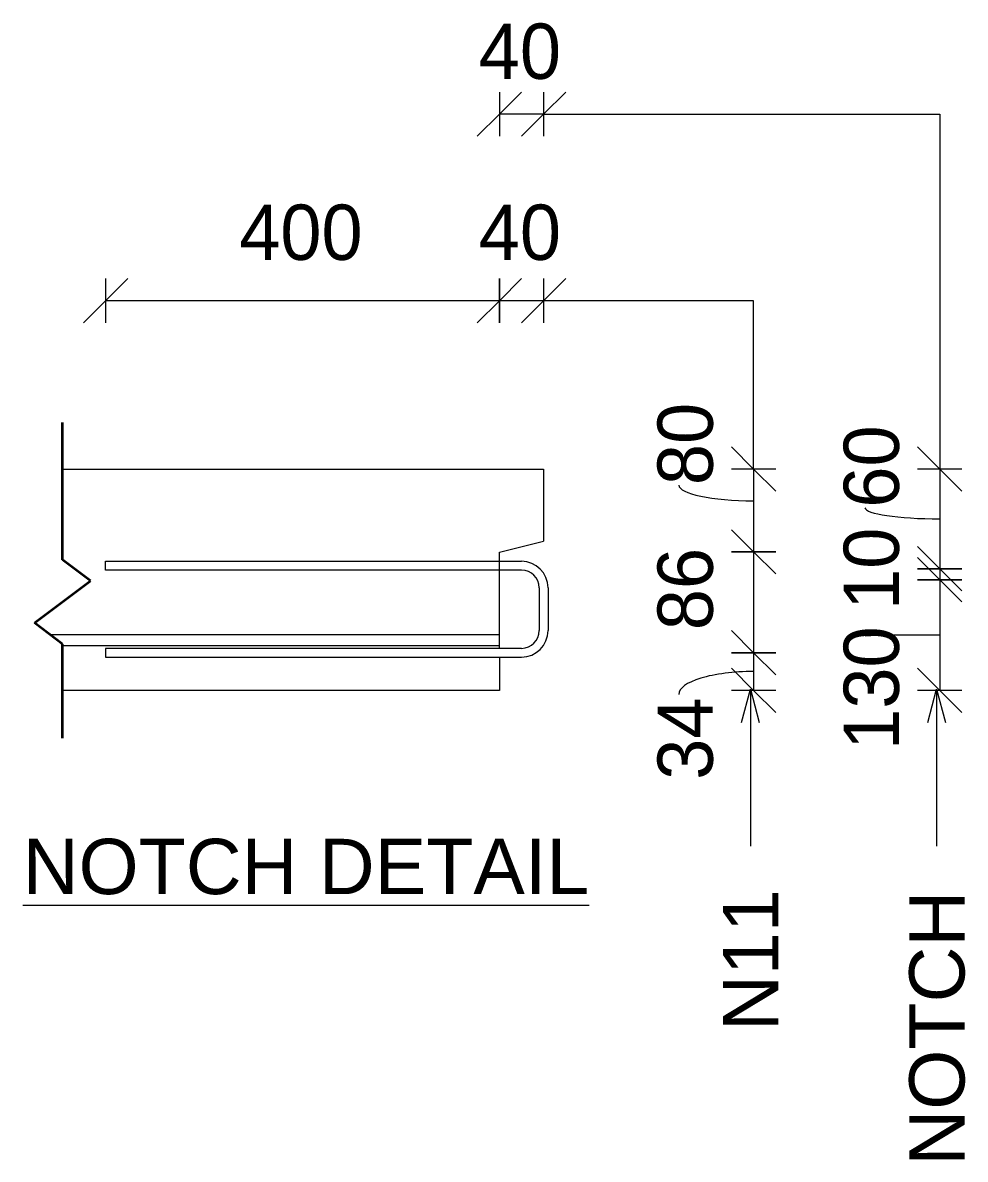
# Model space of a CAD drawing. Header units: millimetres. Extents: x -6666 to 6873, y 1067 to 19439.
# Drawn here: x 2716 to 3568, y 17512 to 18539 of the extents above; entities that cross this region are included whole.
import ezdxf

# ---------------------------------------------------------------- set-up
doc = ezdxf.new("R2010")
doc.units = ezdxf.units.MM
doc.layers.add('A-DETL', color=90, linetype='Continuous', lineweight=18)
doc.layers.add('G-ANNO-TEXT', color=231, linetype='Continuous', lineweight=9)
doc.styles.add('Arial_1', font='arial.ttf', dxfattribs={"height": 50})
doc.styles.add('Nirmala UI Semilight_1', font='NirmalaS.ttf', dxfattribs={"height": 50})

msp = doc.modelspace()

# ---------------------------------------------------------------- linework, layer by layer
at = {"layer": 'A-DETL', "color": 7}
for p, q in [((3146.6, 18456.1), (3166.6, 18476.1)), ((3146.6, 18476.1), (3146.6, 18456.1)), ((3206.6, 18476.1), (3186.6, 18456.1)), ((3186.6, 18476.1), (3186.6, 18456.1)), ((3146.6, 18456.1), (3126.6, 18436.1)), ((3186.6, 18456.1), (3146.6, 18456.1)), ((3146.6, 18456.1), (3146.6, 18436.1)), ((3186.6, 18456.1), (3166.6, 18436.1)), ((3186.6, 18456.1), (3186.6, 18436.1)), ((3186.6, 18456.1), (3544.8, 18456.1)), ((3544.8, 18456.1), (3544.8, 18135.4)), ((2790.6, 18307.5), (2790.6, 18287.5)), ((2790.6, 18287.5), (2810.6, 18307.5)), ((3146.6, 18287.5), (3146.6, 18307.5)), ((3146.6, 18307.5), (3146.6, 18287.5)), ((3146.6, 18287.5), (3166.6, 18307.5)), ((3166.6, 18307.5), (3146.6, 18287.5)), ((3186.6, 18307.5), (3186.6, 18287.5)), ((3186.6, 18287.5), (3206.6, 18307.5)), ((2790.6, 18287.5), (2770.6, 18267.5)), ((3146.6, 18287.5), (2790.6, 18287.5)), ((2790.6, 18287.5), (2790.6, 18267.5)), ((3146.6, 18287.5), (3126.6, 18267.5)), ((3126.6, 18267.5), (3146.6, 18287.5)), ((3186.6, 18287.5), (3146.6, 18287.5)), ((3146.6, 18287.5), (3146.6, 18267.5)), ((3146.6, 18267.5), (3146.6, 18287.5)), ((3166.6, 18267.5), (3186.6, 18287.5)), ((3186.6, 18287.5), (3186.6, 18267.5)), ((3376.5, 18287.5), (3186.6, 18287.5)), ((3376.5, 18135.4), (3376.5, 18287.5)), ((3376.5, 18135.4), (3356.5, 18155.4)), ((3544.8, 18135.4), (3524.8, 18155.4)), ((2751.6, 18135.4), (3186.6, 18135.4)), ((3186.6, 18135.4), (3186.6, 18070.4)), ((3376.5, 18135.4), (3356.5, 18135.4)), ((3396.5, 18115.4), (3376.5, 18135.4)), ((3376.5, 18135.4), (3376.5, 18060.6)), ((3396.5, 18135.4), (3376.5, 18135.4)), ((3544.8, 18135.4), (3524.8, 18135.4)), ((3564.8, 18115.4), (3544.8, 18135.4)), ((3544.8, 18135.4), (3544.8, 18045.4)), ((3564.8, 18135.4), (3544.8, 18135.4)), ((3376.5, 18060.6), (3356.5, 18080.6)), ((3356.5, 18080.6), (3376.5, 18060.6)), ((3146.6, 18060.4), (3186.6, 18070.4)), ((3146.6, 17973.4), (3146.6, 18060.4)), ((3376.5, 18060.6), (3356.5, 18060.6)), ((3356.5, 18060.6), (3376.5, 18060.6)), ((3376.5, 18060.6), (3396.5, 18060.6)), ((3396.5, 18060.6), (3376.5, 18060.6)), ((3376.5, 18060.6), (3396.5, 18040.6)), ((3396.5, 18040.6), (3376.5, 18060.6)), ((3376.5, 18060.6), (3376.5, 17969.4)), ((3544.8, 18045.4), (3524.8, 18065.4)), ((3524.8, 18065.4), (3544.8, 18045.4)), ((3544.8, 18035.4), (3524.8, 18055.4)), ((3524.8, 18055.4), (3544.8, 18035.4)), ((2790.6, 18044.1), (2790.6, 18052.1)), ((2790.6, 18052.1), (3166.6, 18052.1)), ((3544.8, 18045.4), (3524.8, 18045.4)), ((3524.8, 18045.4), (3544.8, 18045.4)), ((3544.8, 18045.4), (3564.8, 18045.4)), ((3564.8, 18045.4), (3544.8, 18045.4)), ((3544.8, 18045.4), (3564.8, 18025.4)), ((3564.8, 18025.4), (3544.8, 18045.4)), ((3544.8, 18045.4), (3544.8, 18035.4)), ((3166.6, 18044.1), (2790.6, 18044.1)), ((3544.8, 18035.4), (3524.8, 18035.4)), ((3524.8, 18035.4), (3544.8, 18035.4)), ((3544.8, 18035.4), (3564.8, 18035.4)), ((3564.8, 18035.4), (3544.8, 18035.4)), ((3544.8, 18035.4), (3564.8, 18015.4)), ((3564.8, 18015.4), (3544.8, 18035.4)), ((3544.8, 18035.4), (3544.8, 17935.4)), ((3182.6, 18028.1), (3182.6, 17989.4)), ((3190.6, 18028.1), (3190.6, 17989.4)), ((3146.6, 17985.6), (2740.6, 17985.6)), ((3376.5, 17969.4), (3356.5, 17989.4)), ((3356.5, 17989.4), (3376.5, 17969.4)), ((3146.6, 17975.6), (2751.6, 17975.6)), ((3166.6, 17973.4), (2790.6, 17973.4)), ((2790.6, 17973.4), (2790.6, 17965.4)), ((2790.6, 17965.4), (3166.6, 17965.4)), ((3146.6, 17965.4), (3146.6, 17935.4)), ((3376.5, 17969.4), (3356.5, 17969.4)), ((3356.5, 17969.4), (3376.5, 17969.4)), ((3376.5, 17969.4), (3396.5, 17969.4)), ((3396.5, 17969.4), (3376.5, 17969.4)), ((3376.5, 17969.4), (3396.5, 17949.4)), ((3396.5, 17949.4), (3376.5, 17969.4)), ((3376.5, 17969.4), (3376.5, 17935.4)), ((3376.5, 17935.4), (3356.5, 17955.4)), ((3544.8, 17935.4), (3524.8, 17955.4)), ((3146.6, 17935.4), (2751.6, 17935.4)), ((3376.5, 17935.4), (3356.5, 17935.4)), ((3365.5, 17906.5), (3373.6, 17936.5)), ((3373.6, 17936.5), (3373.6, 17796)), ((3373.6, 17936.5), (3381.6, 17906.5)), ((3396.5, 17935.4), (3376.5, 17935.4)), ((3376.5, 17935.4), (3396.5, 17915.4)), ((3544.8, 17935.4), (3524.8, 17935.4)), ((3533.9, 17906.5), (3541.9, 17936.5)), ((3541.9, 17936.5), (3541.9, 17796)), ((3541.9, 17936.5), (3549.9, 17906.5)), ((3564.8, 17935.4), (3544.8, 17935.4)), ((3544.8, 17935.4), (3564.8, 17915.4)), ((3373.6, 17796), (3373.6, 17794.6)), ((3541.9, 17796), (3541.9, 17794.7))]:
    msp.add_line(p, q, dxfattribs=at)
at = {"layer": 'A-DETL', "color": 250, "lineweight": 35}
for p, q in [((2751.6, 18053.5), (2751.6, 18177.5)), ((2777, 18034.5), (2751.6, 18053.5)), ((2726.2, 17996.4), (2777, 18034.5)), ((2751.6, 17977.3), (2726.2, 17996.4)), ((2751.6, 17892.3), (2751.6, 17977.3))]:
    msp.add_line(p, q, dxfattribs=at)
at = {"layer": 'A-DETL', "color": 7}
for centre, radius, start, end in [((3166.6, 18028.1), 24, 0, 90), ((3166.6, 18028.1), 16, 0, 90), ((3166.6, 17989.4), 16, 270, 0), ((3166.6, 17989.4), 24, 270, 0)]:
    msp.add_arc(centre, radius, start, end, dxfattribs=at)
for centre, ratio, start_param, end_param in [((3376.5, 18120.9), 0.209345, 3.141593, 4.712389), ((3544.8, 18100.5), 0.149102, 3.141593, 4.712389), ((3544.8, 17984.5), 0.013219, 1.570796, 3.141593), ((3376.5, 17931.8), 0.305683, 1.570796, 3.141593)]:
    msp.add_ellipse(centre, major_axis=(67.6, 0), ratio=ratio, start_param=start_param, end_param=end_param, dxfattribs=at)

# ---------------------------------------------------------------- texts
at = {"layer": 'G-ANNO-TEXT', "color": 7, "char_height": 50, "attachment_point": 1}
for s, insert, width, style in [('40', (3128, 18538), 91.392, 'Nirmala UI Semilight_1'), ('400', (2911.4, 18374.4), 136.287, 'Nirmala UI Semilight_1'), ('40', (3128, 18374.4), 91.392, 'Nirmala UI Semilight_1'), ('\\LNOTCH DETAIL', (2715.7, 17801.3), 622.11, 'Arial_1')]:
    msp.add_mtext(s, dxfattribs=dict(at, insert=insert, width=width, style=style))
at = {"layer": 'G-ANNO-TEXT', "color": 7, "char_height": 50, "attachment_point": 1, "rotation": 90}
for s, insert, width, style in [('80', (3289.6, 18120.9), 89.789, 'Nirmala UI Semilight_1'), ('60', (3457.9, 18100.5), 89.789, 'Nirmala UI Semilight_1'), ('10', (3457.9, 18008.1), 76.962, 'Nirmala UI Semilight_1'), ('86', (3289.6, 17989.8), 89.789, 'Nirmala UI Semilight_1'), ('130', (3457.9, 17881.7), 121.856, 'Nirmala UI Semilight_1'), ('34', (3289.6, 17854.6), 91.392, 'Nirmala UI Semilight_1'), ('N11', (3348.8, 17627.6), 153.924, 'Arial_1'), ('NOTCH', (3517.2, 17506), 301.435, 'Arial_1')]:
    msp.add_mtext(s, dxfattribs=dict(at, insert=insert, width=width, style=style))

doc.saveas('drawing.dxf')
